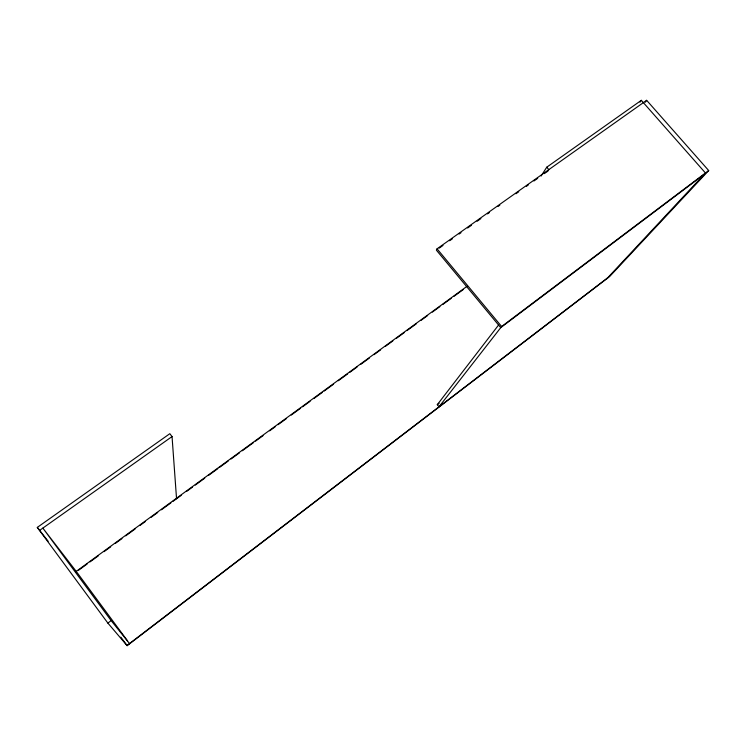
<?xml version="1.0" encoding="UTF-8"?>
<svg xmlns="http://www.w3.org/2000/svg" width="746" height="746" viewBox="0 0 746 746"><rect width="100%" height="100%" fill="white"/><g stroke="black" fill="none" stroke-linecap="round" stroke-linejoin="round"><path stroke-width="1.12" d="M176.55 498.766L172.046 436.569L169.836 433.696L37.3 527.403L107.872 623.096L127.146 645.682L609.557 276.617L708.7 170.554L646.651 100.318L437.053 248.819L436.373 250.152L500.743 327.643L704.112 174.433M541.111 176.037L546.743 167.207L641.327 100.328L705.464 172.988L606.843 278.696M547.564 171.58L548.823 169.631L546.743 167.207M639.975 102.211L641.327 100.328M645.281 102.202L646.651 100.318M708.7 170.554L501.62 326.515L439.002 406.812L437.287 404.696L498.57 325.032M126.979 645.486L607.738 277.745M437.287 404.696L439.133 403.288M107.872 623.096L111.154 620.625L129.673 643.751M75.56 571.865L466.977 286.333M78.675 570.186L87.151 564.004M89.968 561.943L98.444 555.761M104.076 551.648L110.678 546.837M115.36 543.414L121.971 538.593M125.71 535.861L135.119 528.998M139.819 525.566L145.498 521.426M151.112 517.332L157.732 512.502M161.453 509.779L170.909 502.888M172.746 501.545L181.213 495.372M186.854 491.25L192.496 487.129M195.321 485.068L204.73 478.205M208.488 475.463L217.897 468.6M219.772 467.229L228.239 461.047M231.064 458.995L239.531 452.813M242.347 450.752L253.64 442.518M255.524 441.147L263.049 435.655M269.632 430.852L275.274 426.731M278.099 424.67L286.567 418.497M291.266 415.065L300.675 408.202M302.55 406.831L310.075 401.339M313.842 398.588L322.309 392.415M324.193 391.044L333.593 384.181M338.302 380.749L347.701 373.877M349.585 372.506L357.11 367.013M360.877 364.272L369.335 358.099M374.044 354.667L380.628 349.855M385.328 346.424L392.853 340.931M396.62 338.19L404.145 332.697M406.962 330.637L416.371 323.773M421.08 320.342L427.663 315.539M432.363 312.108L439.888 306.615M442.714 304.555L451.181 298.381M453.997 296.321L463.406 289.457M39.547 530.443L172.046 436.569M439.207 248.138L443.003 245.453M449.633 240.753L452.468 238.739M459.098 234.039L461 232.696M467.63 227.996L471.416 225.311M477.095 221.282L480.89 218.597M487.52 213.897L489.413 212.554M497.936 206.511L499.829 205.169M515.934 193.755L518.778 191.741M526.35 186.369L528.252 185.027M533.931 180.998L537.717 178.313M544.347 173.613L547.191 171.599M437.053 248.819L501.62 326.515M37.3 527.403L48.154 541.242M127.594 640.945L76.512 571.762L42.848 528.103L111.154 620.625M120.833 637.149L127.146 645.682"/></g></svg>
